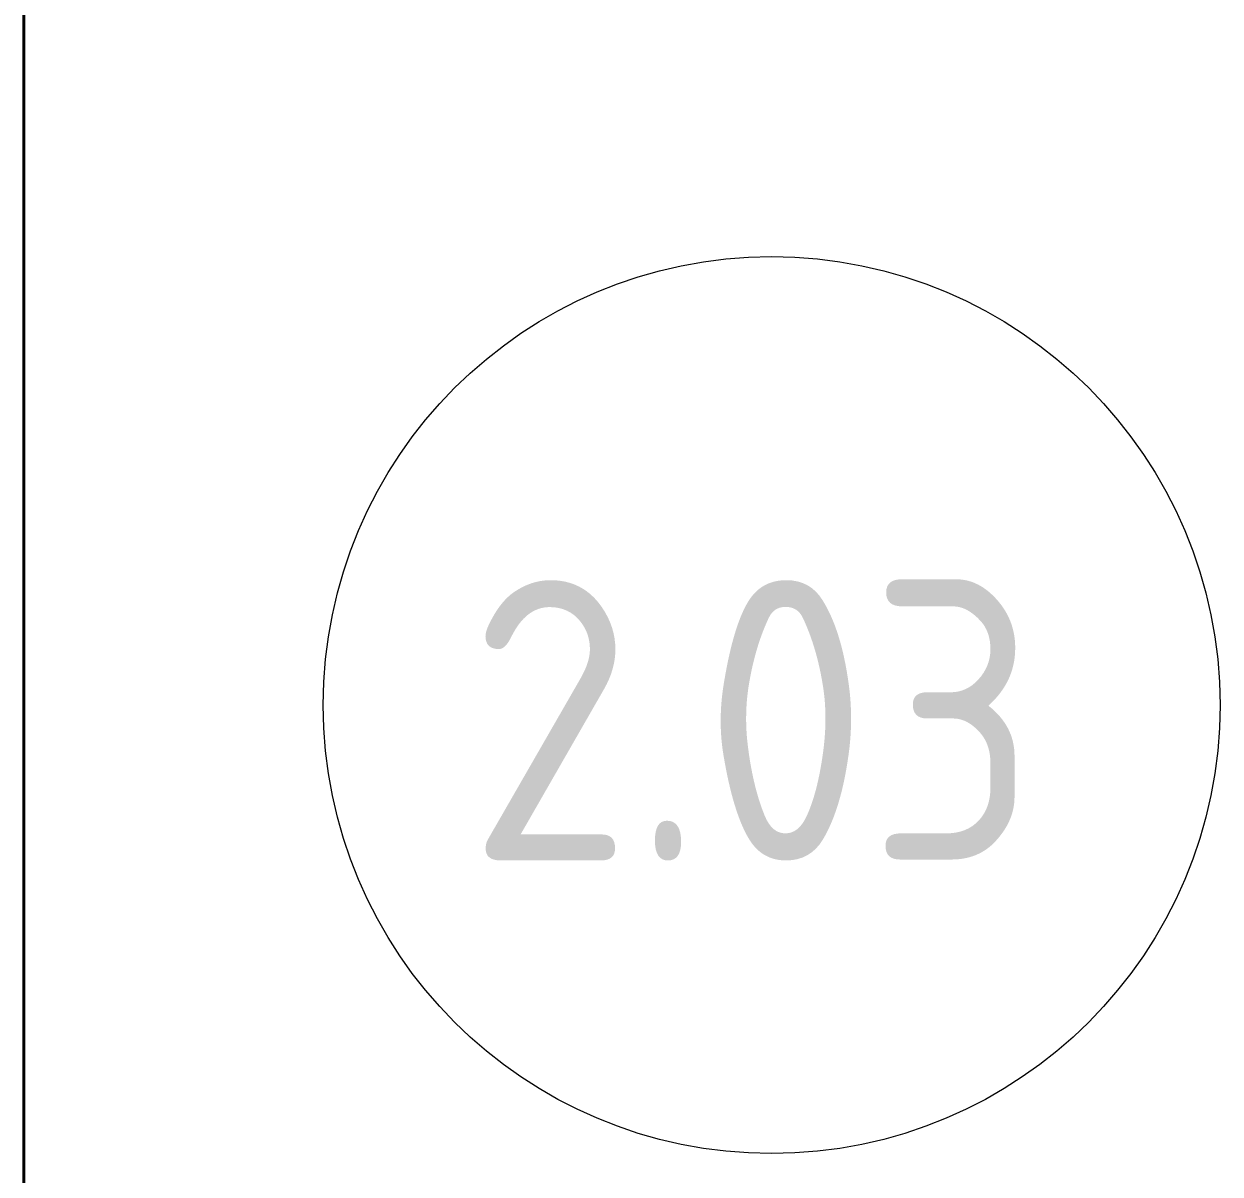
# Model space of a CAD drawing. Header units: millimetres. Extents: x -32954 to 151739, y -65671 to 56243.
# Drawn here: x -18852 to -17785, y -33886 to -32860 of the extents above; entities that cross this region are included whole.
import ezdxf

# ---------------------------------------------------------------- set-up
doc = ezdxf.new("R2010")
doc.units = ezdxf.units.MM
doc.layers.add('Марки помещений', color=7, linetype='Continuous', lineweight=18)
doc.layers.add('Стены разрез', color=7, linetype='Continuous', lineweight=40)
doc.styles.add('GOST Common', font='GOST_Common.ttf', dxfattribs={"width": 0.9, "height": 250})

# ---------------------------------------------------------------- blocks, each defined once
blk = doc.blocks.new('ADSK_Марка_Помещение_2_ГОСТ21-501-2011 - Имя и Категория-86712-В_АР_ПЭ_02 Этаж')
at = {"layer": 'Марки помещений'}
blk.add_circle((0, 0), 4, dxfattribs=at)

msp = doc.modelspace()

# ---------------------------------------------------------------- linework, layer by layer
at = {"layer": 'Стены разрез'}
msp.add_line((-18852, -34789.4), (-18852, -30154.4), dxfattribs=at)

# ---------------------------------------------------------------- block references
at = {"layer": 'Марки помещений', "xscale": 99.99999999999993, "yscale": 99.99999999999993, "zscale": 99.99999999999993}
msp.add_blockref('ADSK_Марка_Помещение_2_ГОСТ21-501-2011 - Имя и Категория-86712-В_АР_ПЭ_02 Этаж', (-18185, -33467.9), dxfattribs=at)

# ---------------------------------------------------------------- texts
at = {"layer": 'Марки помещений', "lineweight": 9, "insert": (-18455.6, -33356.5), "char_height": 250, "width": 663.797, "attachment_point": 1, "style": 'GOST Common'}
msp.add_mtext('2.03', dxfattribs=at)

doc.saveas('drawing.dxf')
